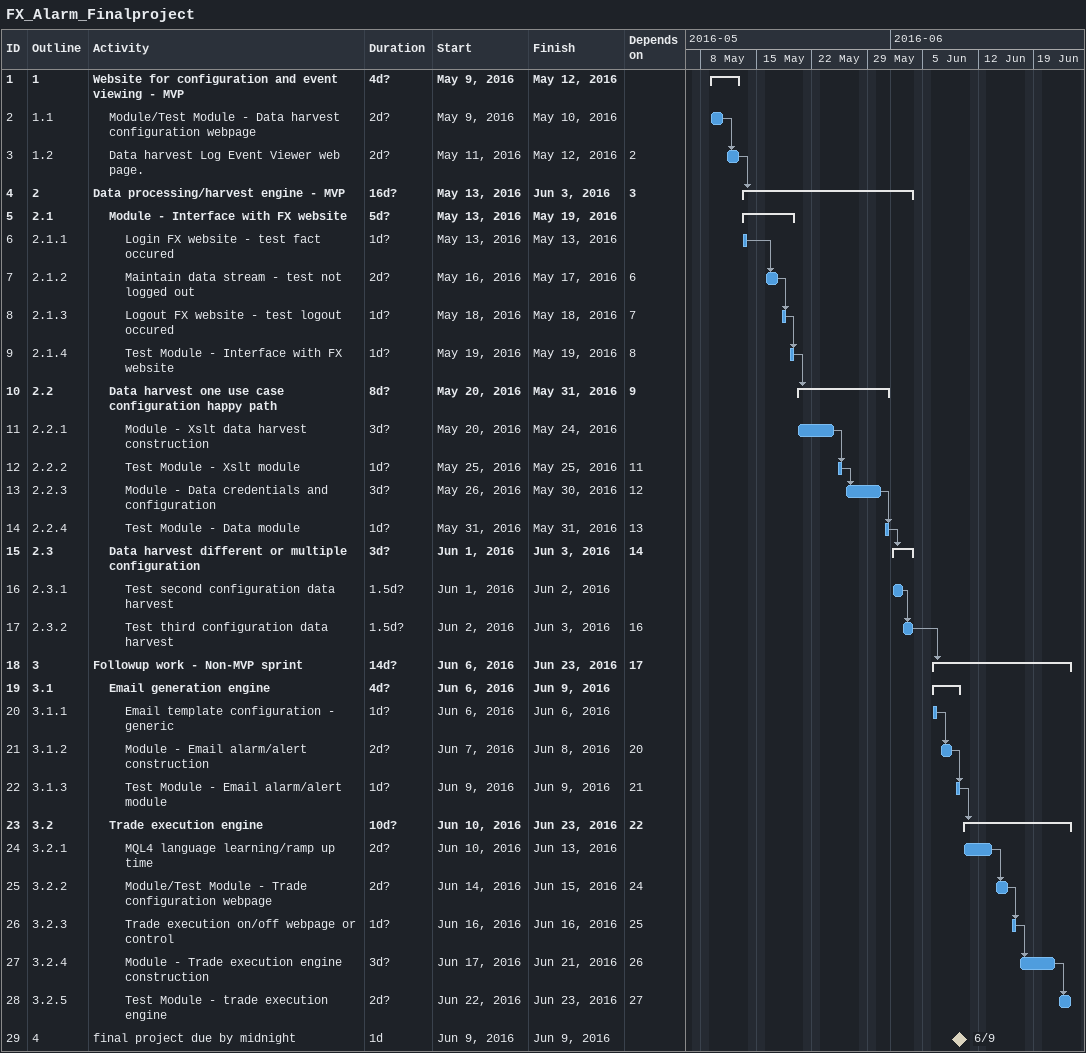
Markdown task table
FX_Alarm_Finalproject

| ID | WBS | Task | Duration | Start | Finish | Predecessors |
|---|---|---|---|---|---|---|
| 1 | 1 | **Website for configuration and event viewing - MVP** | 4d? | 2016-05-09 | 2016-05-12 |  |
| 2 | 1.1 | Module/Test Module - Data harvest configuration webpage | 2d? | 2016-05-09 | 2016-05-10 |  |
| 3 | 1.2 | Data harvest Log Event Viewer web page. | 2d? | 2016-05-11 | 2016-05-12 | 2 |
| 4 | 2 | **Data processing/harvest engine - MVP** | 16d? | 2016-05-13 | 2016-06-03 | 3 |
| 5 | 2.1 | **Module - Interface with FX website** | 5d? | 2016-05-13 | 2016-05-19 |  |
| 6 | 2.1.1 | Login FX website - test fact occured | 1d? | 2016-05-13 | 2016-05-13 |  |
| 7 | 2.1.2 | Maintain data stream - test not logged out | 2d? | 2016-05-16 | 2016-05-17 | 6 |
| 8 | 2.1.3 | Logout FX website - test logout occured | 1d? | 2016-05-18 | 2016-05-18 | 7 |
| 9 | 2.1.4 | Test Module - Interface with FX website | 1d? | 2016-05-19 | 2016-05-19 | 8 |
| 10 | 2.2 | **Data harvest one use case configuration happy path** | 8d? | 2016-05-20 | 2016-05-31 | 9 |
| 11 | 2.2.1 | Module - Xslt data harvest construction | 3d? | 2016-05-20 | 2016-05-24 |  |
| 12 | 2.2.2 | Test Module - Xslt module | 1d? | 2016-05-25 | 2016-05-25 | 11 |
| 13 | 2.2.3 | Module - Data credentials and configuration | 3d? | 2016-05-26 | 2016-05-30 | 12 |
| 14 | 2.2.4 | Test Module - Data module | 1d? | 2016-05-31 | 2016-05-31 | 13 |
| 15 | 2.3 | **Data harvest different or multiple configuration** | 3d? | 2016-06-01 | 2016-06-03 | 14 |
| 16 | 2.3.1 | Test second configuration data harvest | 1.5d? | 2016-06-01 | 2016-06-02 |  |
| 17 | 2.3.2 | Test third configuration data harvest | 1.5d? | 2016-06-02 | 2016-06-03 | 16 |
| 18 | 3 | **Followup work - Non-MVP sprint** | 14d? | 2016-06-06 | 2016-06-23 | 17 |
| 19 | 3.1 | **Email generation engine** | 4d? | 2016-06-06 | 2016-06-09 |  |
| 20 | 3.1.1 | Email template configuration - generic | 1d? | 2016-06-06 | 2016-06-06 |  |
| 21 | 3.1.2 | Module - Email alarm/alert construction | 2d? | 2016-06-07 | 2016-06-08 | 20 |
| 22 | 3.1.3 | Test Module - Email alarm/alert module | 1d? | 2016-06-09 | 2016-06-09 | 21 |
| 23 | 3.2 | **Trade execution engine** | 10d? | 2016-06-10 | 2016-06-23 | 22 |
| 24 | 3.2.1 | MQL4 language learning/ramp up time | 2d? | 2016-06-10 | 2016-06-13 |  |
| 25 | 3.2.2 | Module/Test Module - Trade configuration webpage | 2d? | 2016-06-14 | 2016-06-15 | 24 |
| 26 | 3.2.3 | Trade execution on/off webpage or control | 1d? | 2016-06-16 | 2016-06-16 | 25 |
| 27 | 3.2.4 | Module - Trade execution engine construction | 3d? | 2016-06-17 | 2016-06-21 | 26 |
| 28 | 3.2.5 | Test Module - trade execution engine | 2d? | 2016-06-22 | 2016-06-23 | 27 |
| 29 | 4 | final project due by midnight | 1d | 2016-06-09 | 2016-06-09 |  |
